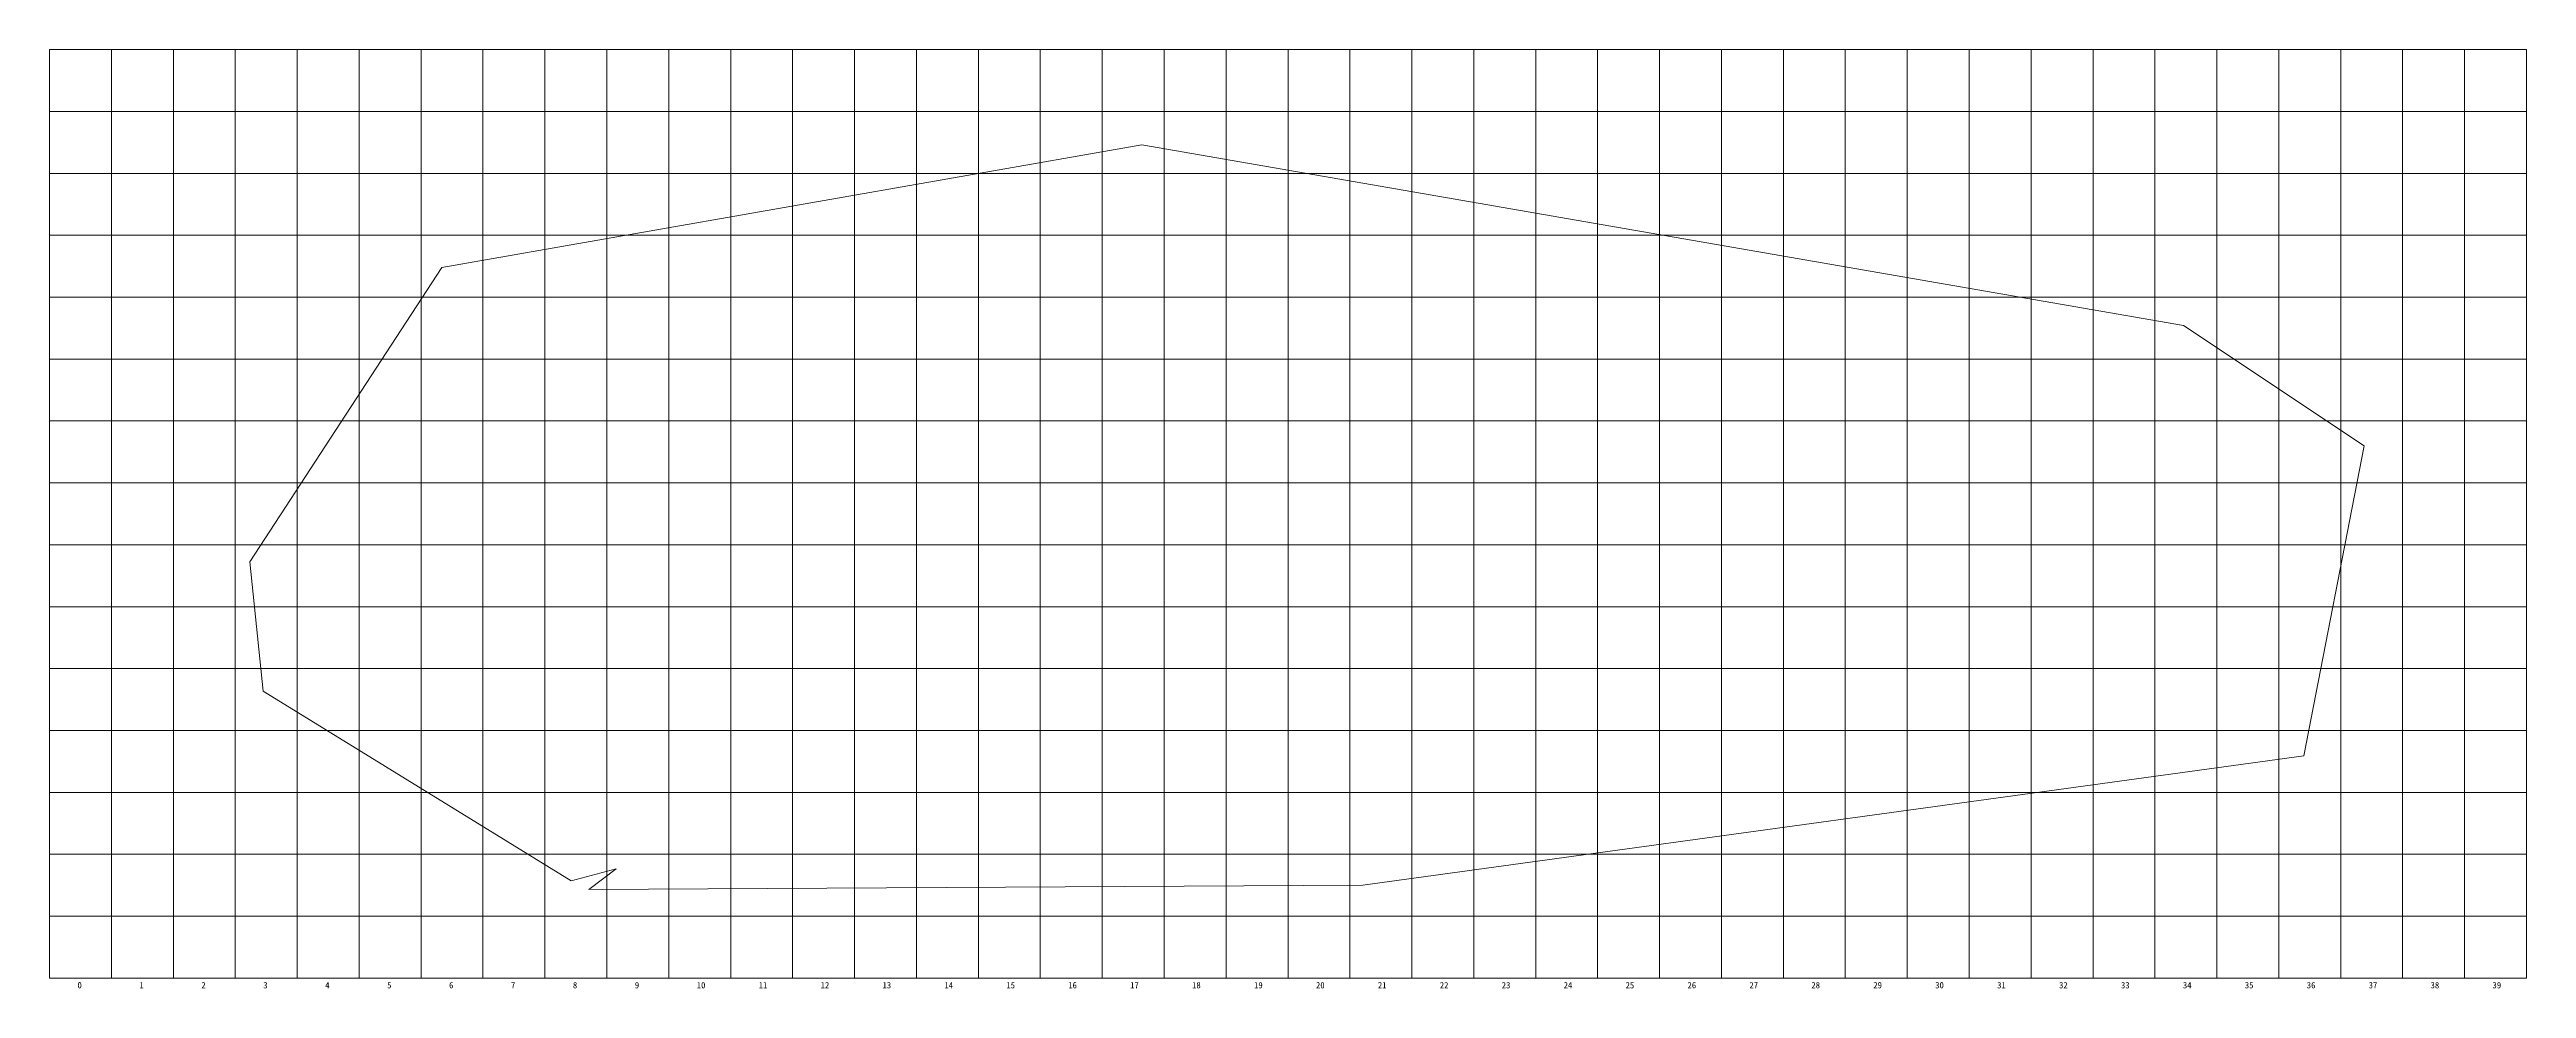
# Model space of a CAD drawing. Units: millimetres at full size, sheet at 1:400. Extents: x -178941 to 221059, y -109971 to 41705.
import ezdxf
from ezdxf.enums import TextEntityAlignment as Align

# ---------------------------------------------------------------- set-up
doc = ezdxf.new("R2010")
doc.units = ezdxf.units.MM
doc.header["$LTSCALE"] = 400
doc.layers.add('0-0', color=9, linetype='Continuous', lineweight=18)
doc.layers.add('0-1', color=1, linetype='Continuous', lineweight=18)
doc.layers.add('0-2', color=7, linetype='Continuous')
doc.styles.add('ＭＳ ゴシック', font='')
doc.styles.get('ＭＳ ゴシック').set_extended_font_data('MS Gothic')

msp = doc.modelspace()

# ---------------------------------------------------------------- linework, layer by layer
at = {"layer": '0-0'}
for p, q in [((-178941.3, 41704.8), (-178941.3, -108295.2)), ((-178941.3, 41704.8), (221058.7, 41704.8)), ((-168941.3, 41704.8), (-168941.3, -108295.2)), ((-158941.3, 41704.8), (-158941.3, -108295.2)), ((-148941.3, 41704.8), (-148941.3, -108295.2)), ((-138941.3, 41704.8), (-138941.3, -108295.2)), ((-128941.3, 41704.8), (-128941.3, -108295.2)), ((-118941.3, 41704.8), (-118941.3, -108295.2)), ((-108941.3, 41704.8), (-108941.3, -108295.2)), ((-98941.3, 41704.8), (-98941.3, -108295.2)), ((-88941.3, 41704.8), (-88941.3, -108295.2)), ((-78941.3, 41704.8), (-78941.3, -108295.2)), ((-68941.3, 41704.8), (-68941.3, -108295.2)), ((-58941.3, 41704.8), (-58941.3, -108295.2)), ((-48941.3, 41704.8), (-48941.3, -108295.2)), ((-38941.3, 41704.8), (-38941.3, -108295.2)), ((-28941.3, 41704.8), (-28941.3, -108295.2)), ((-18941.3, 41704.8), (-18941.3, -108295.2)), ((-8941.3, 41704.8), (-8941.3, -108295.2)), ((1058.7, 41704.8), (1058.7, -108295.2)), ((11058.7, 41704.8), (11058.7, -108295.2)), ((21058.7, 41704.8), (21058.7, -108295.2)), ((31058.7, 41704.8), (31058.7, -108295.2)), ((41058.7, 41704.8), (41058.7, -108295.2)), ((51058.7, 41704.8), (51058.7, -108295.2)), ((61058.7, 41704.8), (61058.7, -108295.2)), ((71058.7, 41704.8), (71058.7, -108295.2)), ((81058.7, 41704.8), (81058.7, -108295.2)), ((91058.7, 41704.8), (91058.7, -108295.2)), ((101058.7, 41704.8), (101058.7, -108295.2)), ((111058.7, 41704.8), (111058.7, -108295.2)), ((121058.7, 41704.8), (121058.7, -108295.2)), ((131058.7, 41704.8), (131058.7, -108295.2)), ((141058.7, 41704.8), (141058.7, -108295.2)), ((151058.7, 41704.8), (151058.7, -108295.2)), ((161058.7, 41704.8), (161058.7, -108295.2)), ((171058.7, 41704.8), (171058.7, -108295.2)), ((181058.7, 41704.8), (181058.7, -108295.2)), ((191058.7, 41704.8), (191058.7, -108295.2)), ((201058.7, 41704.8), (201058.7, -108295.2)), ((211058.7, 41704.8), (211058.7, -108295.2)), ((221058.7, 41704.8), (221058.7, -108295.2)), ((-178941.3, 31704.8), (221058.7, 31704.8)), ((-178941.3, 21704.8), (221058.7, 21704.8)), ((-178941.3, 11704.8), (221058.7, 11704.8)), ((-178941.3, 1704.8), (221058.7, 1704.8)), ((-178941.3, -8295.2), (221058.7, -8295.2)), ((-178941.3, -18295.2), (221058.7, -18295.2)), ((-178941.3, -28295.2), (221058.7, -28295.2)), ((-178941.3, -38295.2), (221058.7, -38295.2)), ((-178941.3, -48295.2), (221058.7, -48295.2)), ((-178941.3, -58295.2), (221058.7, -58295.2)), ((-178941.3, -68295.2), (221058.7, -68295.2)), ((-178941.3, -78295.2), (221058.7, -78295.2)), ((-178941.3, -88295.2), (221058.7, -88295.2)), ((-178941.3, -98295.2), (221058.7, -98295.2)), ((-178941.3, -108295.2), (221058.7, -108295.2))]:
    msp.add_line(p, q, dxfattribs=at)
at = {"layer": '0-1'}
msp.add_lwpolyline([(-94725.1, -92564), (-144428.7, -61949.5), (-146589.7, -41059.5), (-115615, 6483.1), (-2521.2, 26292.5), (165678.8, -2881.4), (194852.7, -22330.6), (185128.1, -72394.4), (33135.8, -93284.4), (-91843.7, -94004.7), (-87448, -90658.3)], close=True, dxfattribs=at)

# ---------------------------------------------------------------- texts
at = {"layer": '0-2', "style": 'ＭＳ ゴシック'}
for s, p in [('0', (-174421.7, -110262.2)), ('1', (-164421.7, -110262.2)), ('2', (-154421.7, -110262.2)), ('3', (-144421.7, -110262.2)), ('4', (-134421.7, -110262.2)), ('5', (-124421.7, -110262.2)), ('6', (-114421.7, -110262.2)), ('7', (-104421.7, -110262.2)), ('8', (-94421.7, -110262.2)), ('9', (-84421.7, -110262.2)), ('10', (-74421.7, -110262.2)), ('11', (-64421.7, -110262.2)), ('12', (-54421.7, -110262.2)), ('13', (-44421.7, -110262.2)), ('14', (-34421.7, -110262.2)), ('15', (-24421.7, -110262.2)), ('16', (-14421.7, -110262.2)), ('17', (-4421.7, -110262.2)), ('18', (5578.3, -110262.2)), ('19', (15578.3, -110262.2)), ('20', (25578.3, -110262.2)), ('21', (35578.3, -110262.2)), ('22', (45578.3, -110262.2)), ('23', (55578.3, -110262.2)), ('24', (65578.3, -110262.2)), ('25', (75578.3, -110262.2)), ('26', (85578.3, -110262.2)), ('27', (95578.3, -110262.2)), ('28', (105578.3, -110262.2)), ('29', (115578.3, -110262.2)), ('30', (125578.3, -110262.2)), ('31', (135578.3, -110262.2)), ('32', (145578.3, -110262.2)), ('33', (155578.3, -110262.2)), ('34', (165578.3, -110262.2)), ('35', (175578.3, -110262.2)), ('36', (185578.3, -110262.2)), ('37', (195578.3, -110262.2)), ('38', (205578.3, -110262.2)), ('39', (215578.3, -110262.2))]:
    msp.add_text(s, height=1026, dxfattribs=at).set_placement(p, align=Align.BOTTOM_LEFT)

doc.saveas('drawing.dxf')
